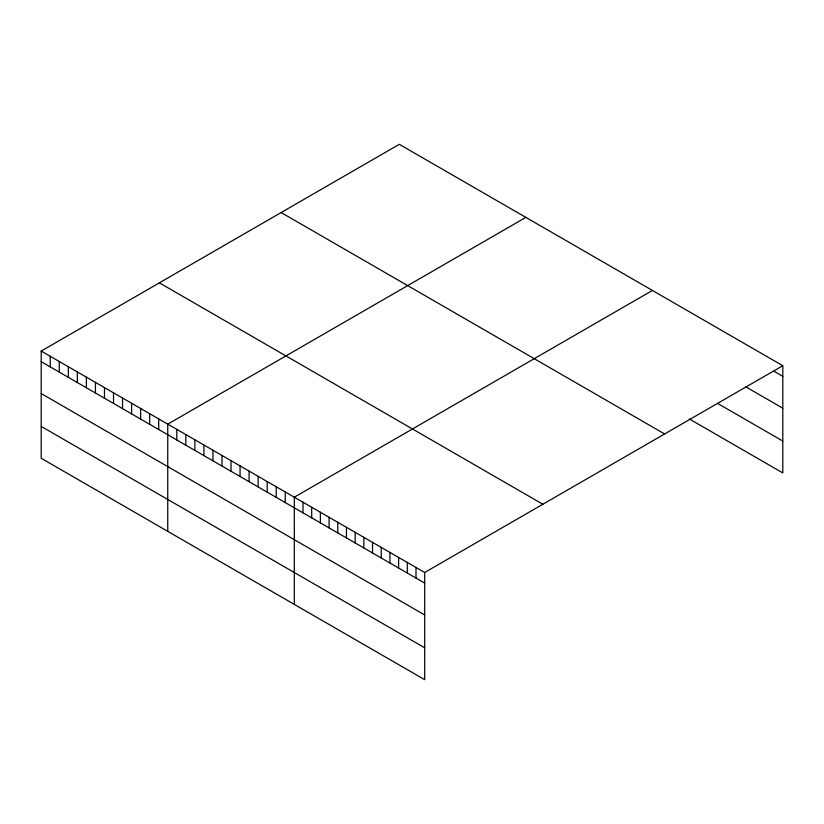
<?xml version="1.0" encoding="UTF-8"?>
<svg xmlns="http://www.w3.org/2000/svg" width="824" height="824" viewBox="0 0 824 824"><rect width="100%" height="100%" fill="white"/><g stroke="black" fill="none" stroke-linecap="round" stroke-linejoin="round"><path stroke-width="1.24" d="M41.2 351.076L424.69 572.484L424.69 679.676L41.2 458.278L41.2 351.076L399.31 144.324L782.8 365.722L782.8 472.924L689.358 418.973M525.866 217.382L167.746 424.144L167.746 531.336M652.412 290.45L294.302 497.202L294.302 604.404M424.69 572.484L782.8 365.722M774.107 371.305L782.8 376.331M745.854 386.878L782.8 408.199M717.611 403.41L782.8 441.046M281.139 212.551L664.618 433.96M159.382 282.848L542.861 504.257M41.2 361.674L424.69 583.083M41.2 393.553L424.69 614.962M41.2 426.399L424.69 647.798M415.996 567.468L415.996 578.067M407.303 562.442L407.303 573.041M398.61 557.426L398.61 568.024M389.917 552.41L389.917 563.008M381.224 547.394L381.224 557.992M372.53 542.367L372.53 552.966M363.837 537.351L363.837 547.95M355.144 532.335L355.144 542.934M346.451 527.319L346.451 537.918M337.768 522.292L337.768 532.891M329.075 517.276L329.075 527.875M320.382 512.26L320.382 522.859M311.688 507.244L311.688 517.843M302.995 502.218L302.995 512.827M285.258 491.99L285.258 502.589M276.225 486.768L276.225 497.366M267.182 481.546L267.182 492.144M258.139 476.334L258.139 486.933M249.106 471.112L249.106 481.71M240.062 465.89L240.062 476.488M231.029 460.678L231.029 471.276M221.986 455.456L221.986 466.054M212.942 450.234L212.942 460.832M203.909 445.012L203.909 455.621M194.866 439.8L194.866 450.398M185.833 434.578L185.833 445.176M176.789 429.356L176.789 439.954M158.713 418.922L158.713 429.52M149.669 413.7L149.669 424.298M140.636 408.488L140.636 419.086M131.593 403.266L131.593 413.864M122.549 398.043L122.549 408.642M113.516 392.832L113.516 403.43M104.473 387.61L104.473 398.208M95.44 382.387L95.44 392.986M86.396 377.176L86.396 387.774M77.353 371.954L77.353 382.552M68.32 366.732L68.32 377.33M59.276 361.52L59.276 372.118M50.243 356.298L50.243 366.896"/></g></svg>
